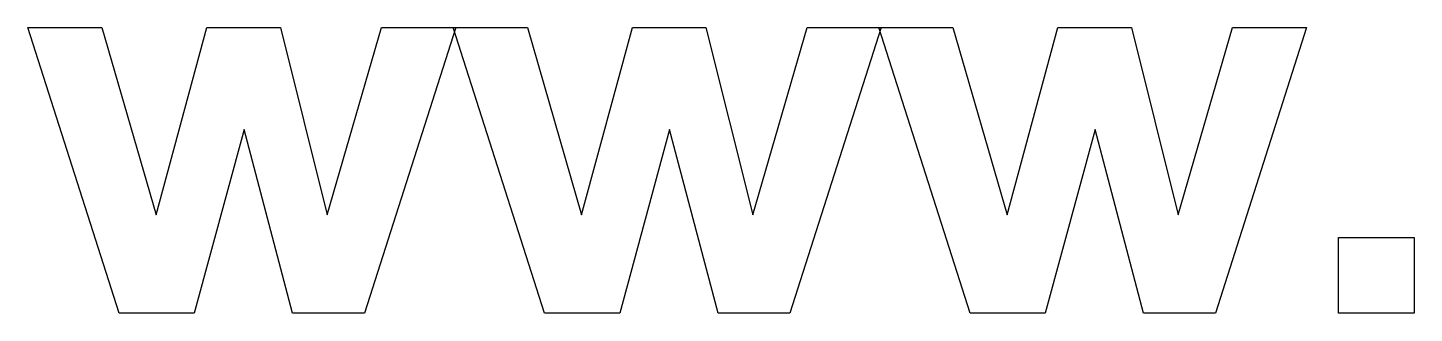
# Model space of a CAD drawing. Header units: millimetres. Extents: x -70 to 70, y -54 to 62.
# Drawn here: x -29.84 to -15.84, y -52.53 to -49.65 of the extents above; entities that cross this region are included whole.
import ezdxf

# ---------------------------------------------------------------- set-up
doc = ezdxf.new("R2010")
doc.units = ezdxf.units.MM
doc.header["$MEASUREMENT"] = 0
doc.layers.add('Default', color=18, linetype='Continuous')

msp = doc.modelspace()

# ---------------------------------------------------------------- linework, layer by layer
at = {"layer": 'Default', "color": 5}
for p, q in [((-28.912, -52.534), (-29.835, -49.645)), ((-29.835, -49.645), (-29.086, -49.645)), ((-29.086, -49.645), (-28.539, -51.539)), ((-28.539, -51.539), (-28.026, -49.645)), ((-28.026, -49.645), (-27.284, -49.645)), ((-27.284, -49.645), (-26.811, -51.539)), ((-26.811, -51.539), (-26.262, -49.645)), ((-25.514, -49.645), (-26.435, -52.534)), ((-26.262, -49.645), (-25.514, -49.645)), ((-24.616, -52.534), (-25.539, -49.645)), ((-25.539, -49.645), (-24.789, -49.645)), ((-24.789, -49.645), (-24.243, -51.539)), ((-24.243, -51.539), (-23.73, -49.645)), ((-23.73, -49.645), (-22.988, -49.645)), ((-22.988, -49.645), (-22.514, -51.539)), ((-22.514, -51.539), (-21.966, -49.645)), ((-21.218, -49.645), (-22.139, -52.534)), ((-21.966, -49.645), (-21.218, -49.645)), ((-20.32, -52.534), (-21.243, -49.645)), ((-21.243, -49.645), (-20.493, -49.645)), ((-20.493, -49.645), (-19.946, -51.539)), ((-19.946, -51.539), (-19.433, -49.645)), ((-19.433, -49.645), (-18.691, -49.645)), ((-18.691, -49.645), (-18.218, -51.539)), ((-18.218, -51.539), (-17.67, -49.645)), ((-16.922, -49.645), (-17.843, -52.534)), ((-17.67, -49.645), (-16.922, -49.645)), ((-27.65, -50.676), (-28.155, -52.534)), ((-27.161, -52.534), (-27.65, -50.676)), ((-23.354, -50.676), (-23.858, -52.534)), ((-22.865, -52.534), (-23.354, -50.676)), ((-19.058, -50.676), (-19.562, -52.534)), ((-18.568, -52.534), (-19.058, -50.676)), ((-16.601, -52.534), (-16.601, -51.769)), ((-16.601, -51.769), (-15.835, -51.769)), ((-15.835, -51.769), (-15.835, -52.534)), ((-28.155, -52.534), (-28.912, -52.534)), ((-26.435, -52.534), (-27.161, -52.534)), ((-23.858, -52.534), (-24.616, -52.534)), ((-22.139, -52.534), (-22.865, -52.534)), ((-19.562, -52.534), (-20.32, -52.534)), ((-17.843, -52.534), (-18.568, -52.534)), ((-15.835, -52.534), (-16.601, -52.534))]:
    msp.add_line(p, q, dxfattribs=at)

doc.saveas('drawing.dxf')
